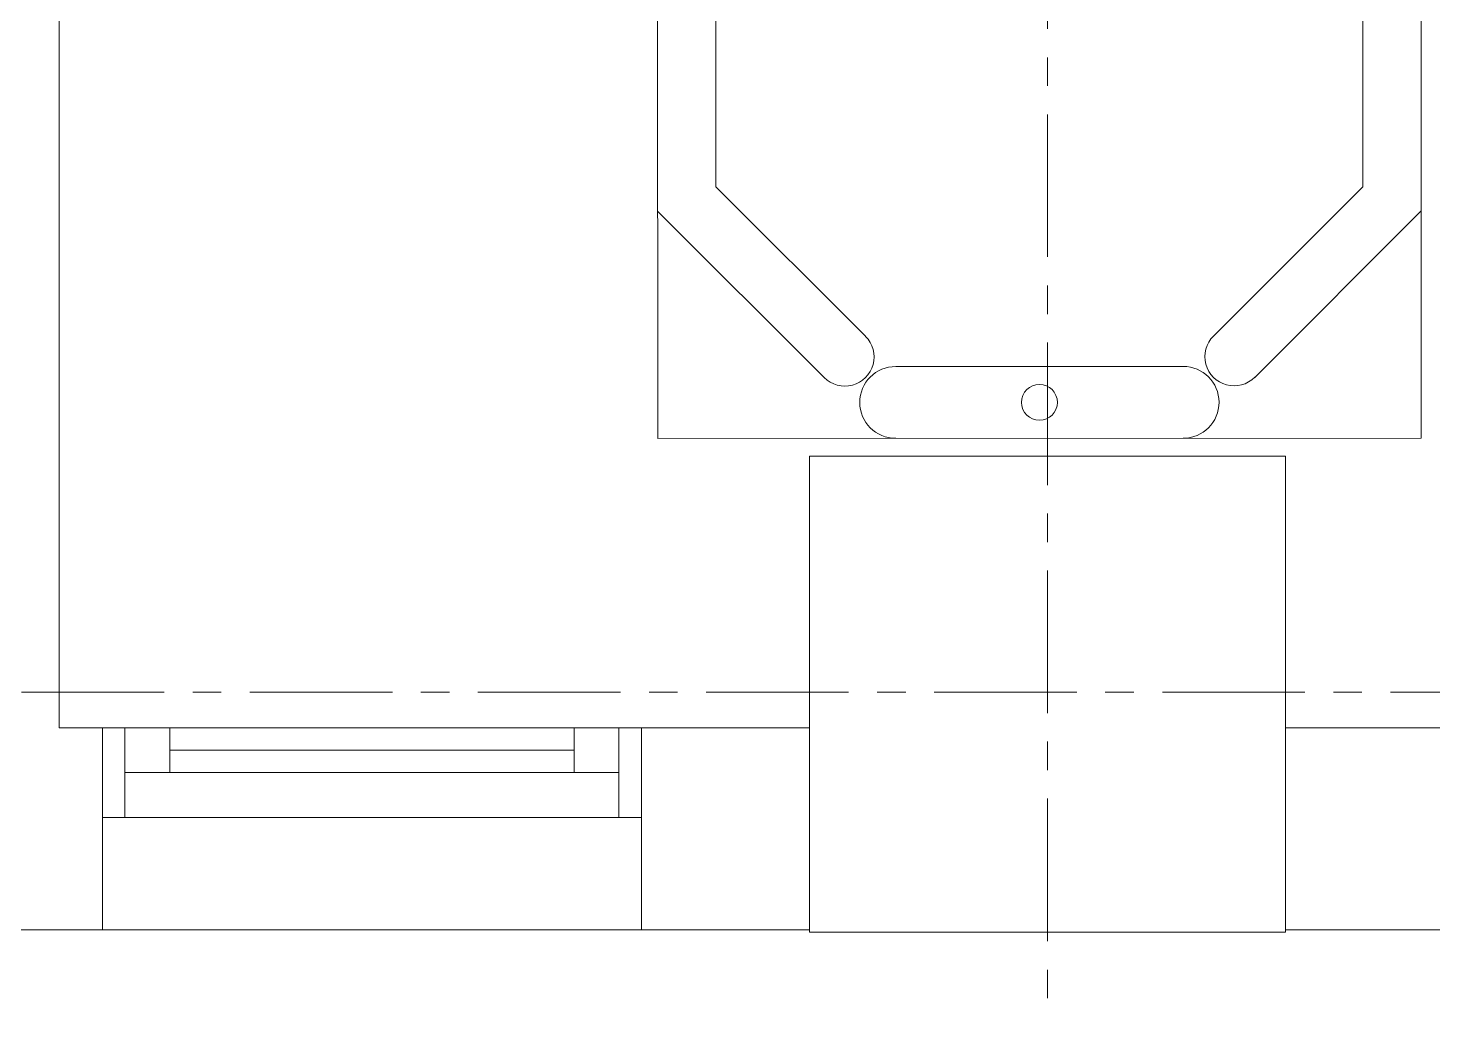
# Model space of a CAD drawing. Header units: millimetres. Extents: x 26027 to 581921, y 7230 to 233891.
# Drawn here: x 508464 to 510028, y 185740 to 186835 of the extents above; entities that cross this region are included whole.
import ezdxf

# ---------------------------------------------------------------- set-up
doc = ezdxf.new("R2010")
doc.units = ezdxf.units.MM
doc.header["$LTSCALE"] = 5
doc.linetypes.add('CENTER', pattern=[50.8, 31.75, -6.35, 6.35, -6.35])
doc.linetypes.add('HIDDEN2', pattern=[0.1875, 0.125, -0.0625])
doc.layers.get('0').update_dxf_attribs({"color": 252})
for name, color, linetype, lineweight in [('Aluminum', 252, 'Continuous', 5), ('Medical Equipment and Furniture', 252, 'Continuous', 0), ('Medical Equipment and Furniture1', 252, 'Continuous', 5), ('Proj', 252, 'HIDDEN2', 5), ('Structure', 252, 'Continuous', 5), ('Walls', 252, 'Continuous', 5)]:
    doc.layers.add(name, color=color, linetype=linetype, lineweight=lineweight)
doc.layers.add('axes', color=252, linetype='Continuous')

# ---------------------------------------------------------------- blocks, each defined once
blk = doc.blocks.new('*X170')
at = {"color": 0}
for p, q in [((5, 3), (5, 3)), ((5, 3), (5, 3)), ((5, 3), (5, 3)), ((5, 3), (5, 3)), ((5, 3), (5, 3)), ((5, 3), (5, 3)), ((5, 3), (5, 3)), ((5, 3), (5, 3)), ((5, 3), (5, 3)), ((5, 3), (5, 3)), ((5, 3), (5, 3)), ((5, 3), (5, 3)), ((5, 3), (5, 3)), ((5, 3), (5, 3)), ((5, 3), (5, 3)), ((5, 3), (5, 3)), ((5, 3), (5, 3)), ((5, 3), (5, 3)), ((5, 3), (5, 3)), ((5, 3), (5, 3)), ((5, 3), (5, 3)), ((5, 3), (5, 3)), ((5, 3), (5, 3)), ((5, 3), (5, 3)), ((5, 3), (5, 3)), ((5, 3), (5, 3)), ((5, 3), (5, 3)), ((5, 3), (5, 3)), ((5, 3), (5, 3)), ((5, 3), (5, 3)), ((5, 3), (5, 3)), ((5, 3), (5, 3)), ((5, 3), (5, 3)), ((5, 3), (5, 3)), ((5, 3), (5, 3)), ((5, 3), (5, 3)), ((5, 3), (5, 3)), ((5, 3), (5, 3)), ((5, 3), (5, 3)), ((5, 3), (5, 3)), ((5, 3), (5, 3)), ((5, 3), (5, 3)), ((5, 3), (5, 3)), ((5, 3), (5, 3)), ((5, 3), (5, 3)), ((5, 3), (5, 3)), ((5, 3), (5, 3)), ((5, 3), (5, 3)), ((5, 3), (5, 3)), ((5, 3), (5, 3)), ((5, 3), (5, 3)), ((5, 3), (5, 3)), ((5, 3), (5, 3)), ((5, 3), (5, 3)), ((5, 3), (5, 3)), ((5, 3), (5, 3)), ((5, 3), (5, 3)), ((5, 3), (5, 3)), ((5, 3), (5, 3)), ((5, 3), (5, 3)), ((5, 3), (5, 3)), ((5, 3), (5, 3)), ((5, 3), (5, 3)), ((5, 3), (5, 3)), ((5, 3), (5, 3)), ((5, 3), (5, 3)), ((6, 3), (5, 3)), ((5, 3), (5, 3)), ((6, 3), (5, 3)), ((5, 3), (5, 3)), ((6, 3), (5, 3)), ((5, 3), (5, 3)), ((6, 3), (5, 3)), ((5, 3), (5, 3)), ((5, 3), (5, 3)), ((5, 3), (5, 3)), ((5, 3), (5, 3)), ((5, 3), (5, 3)), ((5, 3), (5, 3)), ((5, 3), (5, 3)), ((5, 3), (5, 3)), ((5, 3), (5, 3)), ((5, 3), (5, 3)), ((5, 3), (5, 3)), ((5, 3), (5, 3)), ((5, 3), (5, 3)), ((5, 3), (5, 3)), ((5, 3), (5, 3)), ((5, 3), (5, 3)), ((5, 3), (5, 3)), ((5, 3), (5, 3)), ((5, 3), (5, 3)), ((5, 3), (5, 3)), ((5, 3), (5, 3)), ((5, 3), (5, 3)), ((5, 3), (5, 3)), ((6, 3), (6, 3)), ((6, 3), (6, 3)), ((6, 3), (6, 3)), ((6, 3), (6, 3)), ((6, 3), (6, 3)), ((6, 3), (6, 3)), ((6, 3), (6, 3)), ((6, 3), (6, 3)), ((6, 3), (6, 3)), ((6, 3), (6, 3)), ((6, 3), (6, 3)), ((6, 3), (6, 3)), ((6, 3), (6, 3)), ((6, 3), (6, 3)), ((6, 3), (6, 3)), ((6, 3), (6, 3)), ((6, 3), (6, 3)), ((6, 3), (6, 3)), ((6, 3), (6, 3)), ((6, 3), (6, 3)), ((6, 3), (6, 3)), ((6, 3), (6, 3)), ((6, 3), (6, 3)), ((6, 3), (6, 3)), ((6, 3), (6, 3)), ((6, 3), (6, 3)), ((6, 3), (6, 3)), ((6, 3), (6, 3)), ((6, 3), (6, 3)), ((6, 3), (6, 3)), ((6, 3), (6, 3)), ((6, 3), (6, 3)), ((6, 3), (6, 3)), ((6, 3), (6, 3)), ((6, 3), (6, 3)), ((6, 3), (6, 3)), ((6, 3), (6, 3)), ((6, 3), (6, 3)), ((6, 3), (6, 3)), ((6, 3), (6, 3)), ((6, 3), (6, 3)), ((6, 3), (6, 3)), ((6, 3), (6, 3)), ((6, 3), (6, 3)), ((6, 3), (6, 3)), ((6, 3), (6, 3)), ((6, 3), (6, 3)), ((6, 3), (6, 3)), ((6, 3), (6, 3)), ((6, 3), (6, 3)), ((6, 3), (6, 3)), ((6, 3), (6, 3)), ((6, 3), (6, 3)), ((6, 3), (6, 3)), ((6, 3), (6, 3)), ((6, 3), (6, 3)), ((6, 3), (6, 3)), ((6, 3), (6, 3)), ((6, 3), (6, 3)), ((6, 3), (6, 3)), ((6, 3), (6, 3)), ((6, 3), (6, 3)), ((6, 3), (6, 3)), ((6, 3), (6, 3)), ((6, 3), (6, 3)), ((6, 3), (6, 3)), ((6, 3), (6, 3)), ((6, 3), (6, 3)), ((6, 3), (6, 3)), ((6, 3), (6, 3)), ((6, 3), (6, 3)), ((6, 3), (6, 3)), ((6, 3), (6, 3)), ((6, 3), (6, 3)), ((6, 3), (6, 3)), ((6, 3), (6, 3)), ((6, 3), (6, 3)), ((6, 3), (6, 3)), ((6, 3), (6, 3)), ((6, 3), (6, 3)), ((6, 3), (6, 3)), ((6, 3), (6, 3)), ((6, 3), (6, 3)), ((6, 3), (6, 3)), ((6, 3), (6, 3)), ((6, 3), (6, 3)), ((6, 3), (6, 3)), ((6, 3), (6, 3)), ((6, 3), (6, 3)), ((6, 3), (6, 3)), ((6, 3), (6, 3)), ((6, 3), (6, 3)), ((6, 3), (6, 3)), ((6, 3), (6, 3)), ((6, 3), (6, 3)), ((6, 3), (6, 3)), ((6, 3), (6, 3)), ((6, 3), (6, 3)), ((6, 3), (6, 3)), ((6, 3), (6, 3)), ((6, 3), (6, 3)), ((6, 3), (6, 3)), ((6, 3), (6, 3)), ((6, 3), (6, 3)), ((6, 3), (6, 3)), ((6, 3), (6, 3)), ((6, 3), (6, 3)), ((6, 3), (6, 3)), ((6, 3), (6, 3)), ((6, 3), (6, 3)), ((6, 3), (6, 3)), ((6, 3), (6, 3)), ((6, 3), (6, 3)), ((6, 3), (6, 3)), ((6, 3), (6, 3)), ((6, 3), (6, 3)), ((6, 3), (6, 3)), ((6, 3), (6, 3)), ((6, 3), (6, 3)), ((6, 3), (6, 3)), ((6, 3), (6, 3)), ((6, 3), (6, 3)), ((6, 3), (6, 3)), ((6, 3), (6, 3)), ((6, 3), (6, 3)), ((6, 3), (6, 3)), ((6, 3), (6, 3)), ((6, 3), (6, 3)), ((6, 3), (6, 3)), ((6, 3), (6, 3)), ((6, 3), (6, 3)), ((6, 3), (6, 3)), ((6, 3), (6, 3)), ((6, 3), (6, 3)), ((6, 3), (6, 3)), ((6, 3), (6, 3)), ((6, 3), (6, 3)), ((6, 3), (6, 3)), ((6, 3), (6, 3)), ((6, 3), (6, 3)), ((6, 3), (6, 3)), ((6, 3), (6, 3)), ((6, 3), (6, 3)), ((6, 3), (6, 3)), ((6, 3), (6, 3)), ((6, 3), (6, 3)), ((6, 3), (6, 3)), ((6, 3), (6, 3)), ((6, 3), (6, 3)), ((6, 3), (6, 3)), ((6, 3), (6, 3)), ((6, 3), (6, 3)), ((6, 3), (6, 3)), ((6, 3), (6, 3)), ((6, 3), (6, 3)), ((6, 3), (6, 3)), ((6, 3), (6, 3)), ((6, 3), (6, 3)), ((6, 3), (6, 3)), ((6, 3), (6, 3)), ((6, 3), (6, 3)), ((6, 3), (6, 3)), ((6, 3), (6, 3)), ((6, 3), (6, 3)), ((6, 3), (6, 3)), ((6, 3), (6, 3)), ((6, 3), (6, 3)), ((6, 3), (6, 3)), ((6, 3), (6, 3)), ((6, 3), (6, 3)), ((6, 3), (6, 3)), ((6, 3), (6, 3)), ((6, 3), (6, 3)), ((6, 3), (6, 3)), ((6, 3), (6, 3)), ((6, 3), (6, 3)), ((6, 3), (6, 3)), ((6, 3), (6, 3)), ((6, 3), (6, 3)), ((6, 3), (6, 3)), ((6, 3), (6, 3)), ((6, 3), (6, 3)), ((6, 3), (6, 3)), ((6, 3), (6, 3)), ((6, 3), (6, 3)), ((6, 3), (6, 3)), ((6, 3), (6, 3)), ((6, 3), (6, 3)), ((6, 3), (6, 3)), ((6, 3), (6, 3)), ((6, 3), (6, 3)), ((6, 3), (6, 3)), ((6, 3), (6, 3)), ((6, 3), (6, 3)), ((6, 3), (6, 3)), ((6, 3), (6, 3)), ((6, 3), (6, 3)), ((6, 3), (6, 3)), ((6, 3), (6, 3)), ((6, 3), (6, 3)), ((6, 3), (6, 3)), ((6, 3), (6, 3)), ((6, 3), (6, 3)), ((6, 3), (6, 3)), ((6, 3), (5, 3)), ((6, 3), (5, 3)), ((6, 3), (5, 3)), ((6, 3), (5, 3)), ((6, 3), (5, 3)), ((6, 3), (6, 3)), ((6, 3), (6, 3)), ((6, 3), (6, 3)), ((6, 3), (6, 3)), ((6, 3), (6, 3)), ((6, 3), (6, 3)), ((6, 3), (6, 3)), ((6, 3), (6, 3)), ((6, 3), (6, 3)), ((6, 3), (6, 3)), ((6, 3), (6, 3)), ((6, 3), (6, 3)), ((6, 3), (6, 3)), ((6, 3), (6, 3)), ((6, 3), (6, 3)), ((6, 3), (6, 3)), ((6, 3), (6, 3)), ((6, 3), (6, 3)), ((6, 3), (6, 3)), ((6, 3), (6, 3)), ((6, 3), (6, 3)), ((6, 3), (6, 3)), ((6, 3), (6, 3)), ((6, 3), (6, 3)), ((6, 3), (6, 3)), ((6, 3), (6, 3)), ((6, 3), (6, 3)), ((6, 3), (6, 3)), ((6, 3), (6, 3)), ((6, 3), (6, 3)), ((6, 3), (6, 3)), ((6, 3), (6, 3)), ((6, 3), (6, 3)), ((6, 3), (6, 3)), ((6, 3), (6, 3)), ((6, 3), (6, 3)), ((6, 3), (6, 3)), ((6, 3), (6, 3)), ((6, 3), (6, 3)), ((6, 3), (6, 3)), ((6, 3), (6, 3)), ((6, 3), (6, 3)), ((6, 3), (6, 3)), ((6, 3), (6, 3)), ((6, 3), (6, 3)), ((6, 3), (6, 3)), ((6, 3), (6, 3)), ((6, 3), (6, 3)), ((6, 3), (6, 3)), ((6, 3), (6, 3)), ((6, 3), (6, 3)), ((6, 3), (6, 3)), ((6, 3), (6, 3)), ((6, 3), (6, 3)), ((6, 3), (6, 3)), ((6, 3), (6, 3)), ((6, 3), (6, 3)), ((6, 3), (6, 3)), ((6, 3), (6, 3)), ((6, 3), (6, 3)), ((6, 3), (6, 3)), ((6, 3), (6, 3)), ((6, 3), (6, 3)), ((6, 3), (6, 3)), ((6, 3), (6, 3)), ((6, 3), (6, 3)), ((6, 3), (6, 3)), ((6, 3), (6, 3)), ((6, 3), (6, 3)), ((6, 3), (6, 3)), ((6, 3), (6, 3)), ((6, 3), (6, 3)), ((6, 3), (6, 3)), ((6, 3), (6, 3)), ((6, 3), (6, 3)), ((6, 3), (6, 3)), ((6, 3), (6, 3)), ((6, 3), (6, 3)), ((6, 3), (6, 3)), ((6, 3), (6, 3)), ((6, 3), (6, 3)), ((6, 3), (6, 3)), ((6, 3), (6, 3)), ((6, 3), (6, 3)), ((6, 3), (6, 3)), ((6, 3), (6, 3)), ((6, 3), (6, 3)), ((6, 3), (6, 3)), ((6, 3), (6, 3)), ((6, 3), (6, 3)), ((6, 3), (6, 3)), ((6, 3), (6, 3)), ((6, 3), (6, 3)), ((6, 3), (6, 3)), ((6, 3), (6, 3)), ((6, 3), (6, 3)), ((6, 3), (6, 3)), ((6, 3), (6, 3)), ((6, 3), (6, 3)), ((6, 3), (6, 3)), ((6, 3), (6, 3)), ((6, 3), (6, 3)), ((6, 3), (6, 3)), ((6, 3), (6, 3)), ((6, 3), (6, 3)), ((6, 3), (6, 3)), ((6, 3), (6, 3)), ((6, 3), (6, 3)), ((6, 3), (6, 3)), ((6, 3), (6, 3)), ((6, 3), (6, 3)), ((6, 3), (6, 3)), ((6, 3), (6, 3)), ((6, 3), (6, 3)), ((6, 3), (6, 3)), ((6, 3), (6, 3)), ((6, 3), (6, 3)), ((6, 3), (6, 3)), ((6, 3), (6, 3)), ((6, 3), (6, 3)), ((6, 3), (6, 3)), ((6, 3), (6, 3)), ((6, 3), (6, 3)), ((6, 3), (6, 3)), ((6, 3), (6, 3)), ((6, 3), (6, 3)), ((6, 3), (6, 3)), ((6, 3), (6, 3)), ((6, 3), (6, 3)), ((6, 3), (6, 3)), ((6, 3), (6, 3)), ((6, 3), (6, 3)), ((6, 3), (6, 3)), ((6, 3), (6, 3)), ((6, 3), (6, 3)), ((6, 3), (6, 3)), ((6, 3), (6, 3)), ((6, 3), (6, 3)), ((6, 3), (6, 3)), ((6, 3), (6, 3)), ((6, 3), (6, 3)), ((6, 3), (6, 3)), ((6, 3), (6, 3)), ((6, 3), (6, 3)), ((6, 3), (6, 3)), ((6, 3), (6, 3)), ((6, 3), (6, 3)), ((6, 3), (6, 3)), ((6, 3), (6, 3)), ((6, 3), (6, 3)), ((6, 3), (6, 3)), ((6, 3), (6, 3)), ((6, 3), (6, 3)), ((6, 3), (6, 3)), ((6, 3), (6, 3)), ((6, 3), (6, 3)), ((6, 3), (6, 3)), ((6, 3), (6, 3)), ((6, 3), (6, 3)), ((6, 3), (6, 3)), ((6, 3), (6, 3)), ((6, 3), (6, 3)), ((6, 3), (6, 3)), ((6, 3), (6, 3)), ((6, 3), (6, 3)), ((6, 3), (6, 3)), ((6, 3), (6, 3)), ((6, 3), (6, 3)), ((6, 3), (6, 3)), ((6, 3), (6, 3)), ((6, 3), (6, 3)), ((6, 3), (6, 3)), ((6, 3), (6, 3)), ((6, 3), (6, 3)), ((6, 3), (6, 3)), ((6, 3), (6, 3)), ((6, 3), (6, 3)), ((6, 3), (6, 3)), ((6, 3), (6, 3)), ((6, 3), (6, 3)), ((6, 3), (6, 3)), ((6, 3), (6, 3)), ((6, 3), (6, 3)), ((6, 3), (6, 3)), ((6, 3), (6, 3)), ((6, 3), (6, 3)), ((6, 3), (6, 3)), ((6, 3), (6, 3)), ((6, 3), (6, 3)), ((6, 3), (6, 3)), ((6, 3), (6, 3)), ((6, 3), (6, 3)), ((6, 3), (6, 3)), ((6, 3), (6, 3)), ((6, 3), (6, 3)), ((6, 3), (6, 3)), ((6, 3), (6, 3)), ((6, 3), (6, 3)), ((6, 3), (6, 3)), ((6, 3), (6, 3)), ((6, 3), (6, 3)), ((6, 3), (6, 3)), ((6, 3), (6, 3)), ((6, 3), (6, 3)), ((6, 3), (6, 3)), ((6, 3), (6, 3)), ((6, 3), (6, 3)), ((6, 3), (6, 3)), ((6, 3), (6, 3)), ((6, 3), (6, 3)), ((6, 3), (6, 3)), ((6, 3), (6, 3)), ((6, 3), (6, 3)), ((6, 3), (6, 3)), ((6, 3), (6, 3)), ((6, 3), (6, 3)), ((6, 3), (6, 3)), ((6, 3), (6, 3)), ((6, 3), (6, 3)), ((6, 3), (6, 3)), ((6, 3), (6, 3)), ((6, 3), (6, 3)), ((6, 3), (6, 3)), ((6, 3), (6, 3)), ((6, 3), (6, 3)), ((6, 3), (6, 3)), ((6, 3), (6, 3)), ((6, 3), (6, 3)), ((6, 3), (6, 3)), ((6, 3), (6, 3)), ((6, 3), (6, 3)), ((6, 3), (6, 3)), ((6, 3), (6, 3)), ((6, 3), (6, 3)), ((6, 3), (6, 3)), ((6, 3), (6, 3)), ((6, 3), (6, 3)), ((6, 3), (6, 3)), ((6, 3), (6, 3)), ((6, 3), (6, 3)), ((6, 3), (6, 3)), ((6, 3), (6, 3)), ((6, 3), (6, 3)), ((6, 3), (6, 3)), ((6, 3), (6, 3)), ((6, 3), (6, 3)), ((6, 3), (6, 3)), ((6, 3), (6, 3)), ((6, 3), (6, 3)), ((6, 3), (6, 3)), ((6, 3), (6, 3)), ((6, 3), (6, 3)), ((6, 3), (6, 3)), ((6, 3), (6, 3)), ((6, 3), (6, 3)), ((6, 3), (6, 3)), ((6, 3), (6, 3)), ((6, 3), (6, 3)), ((6, 3), (6, 3)), ((6, 3), (6, 3)), ((6, 3), (6, 3)), ((6, 3), (6, 3)), ((6, 3), (6, 3)), ((6, 3), (6, 3)), ((6, 3), (6, 3)), ((6, 3), (6, 3)), ((6, 3), (6, 3)), ((6, 3), (6, 3)), ((6, 3), (6, 3)), ((6, 3), (6, 3)), ((6, 3), (6, 3)), ((6, 3), (6, 3)), ((6, 3), (6, 3)), ((6, 3), (6, 3)), ((6, 3), (6, 3)), ((6, 3), (6, 3)), ((6, 3), (6, 3)), ((6, 3), (6, 3)), ((6, 3), (6, 3)), ((6, 3), (6, 3)), ((6, 3), (6, 3)), ((6, 3), (6, 3)), ((6, 3), (6, 3)), ((6, 3), (6, 3)), ((6, 3), (6, 3)), ((6, 3), (6, 3)), ((6, 3), (6, 3)), ((6, 3), (6, 3)), ((6, 3), (6, 3)), ((6, 3), (6, 3)), ((6, 3), (6, 3)), ((6, 3), (6, 3)), ((6, 3), (6, 3)), ((6, 3), (6, 3)), ((6, 3), (6, 3)), ((6, 3), (6, 3)), ((6, 3), (6, 3)), ((6, 3), (6, 3)), ((6, 3), (6, 3)), ((6, 3), (6, 3)), ((6, 3), (6, 3)), ((6, 3), (6, 3)), ((6, 3), (6, 3)), ((6, 3), (6, 3)), ((6, 3), (6, 3)), ((6, 3), (6, 3)), ((6, 3), (6, 3)), ((6, 3), (6, 3)), ((6, 3), (6, 3)), ((6, 3), (6, 3)), ((6, 3), (6, 3)), ((6, 3), (6, 3)), ((6, 3), (6, 3)), ((6, 3), (6, 3)), ((6, 3), (6, 3)), ((6, 3), (6, 3)), ((6, 3), (6, 3))]:
    blk.add_line(p, q, dxfattribs=at)
blk = doc.blocks.new('*X171')
at = {"color": 0}
for p, q in [((13, 1), (13, 1)), ((13, 1), (13, 1)), ((13, 1), (13, 1)), ((13, 1), (13, 1)), ((13, 1), (13, 1)), ((13, 1), (13, 1)), ((13, 1), (13, 1)), ((13, 1), (13, 1)), ((13, 1), (13, 1)), ((13, 1), (13, 1)), ((13, 1), (13, 1)), ((13, 1), (13, 1)), ((13, 1), (13, 1)), ((13, 1), (13, 1)), ((13, 1), (13, 1)), ((13, 1), (14, 1)), ((13, 1), (14, 1)), ((13, 1), (14, 1)), ((13, 1), (13, 1)), ((13, 1), (13, 1)), ((13, 1), (13, 1)), ((13, 1), (13, 1)), ((13, 1), (13, 1)), ((13, 1), (13, 1)), ((13, 1), (13, 1)), ((13, 1), (13, 1)), ((13, 1), (13, 1)), ((13, 1), (13, 1)), ((13, 1), (13, 1)), ((13, 1), (13, 1)), ((13, 1), (13, 1)), ((13, 1), (13, 1)), ((13, 1), (13, 1)), ((13, 1), (13, 1)), ((13, 1), (13, 1)), ((13, 1), (13, 1)), ((13, 1), (13, 1)), ((13, 1), (13, 1)), ((13, 1), (13, 1)), ((13, 1), (13, 1)), ((13, 1), (13, 1)), ((13, 1), (13, 1)), ((13, 1), (13, 1)), ((13, 1), (13, 1)), ((13, 1), (13, 1)), ((13, 1), (13, 1)), ((13, 1), (13, 1)), ((13, 1), (13, 1)), ((13, 1), (13, 1)), ((13, 1), (13, 1)), ((13, 1), (13, 1)), ((13, 1), (13, 1)), ((13, 1), (13, 1)), ((13, 1), (13, 1)), ((13, 1), (13, 1)), ((13, 1), (13, 1)), ((13, 1), (13, 1)), ((13, 1), (13, 1)), ((13, 1), (13, 1)), ((13, 1), (13, 1)), ((13, 1), (13, 1)), ((13, 1), (13, 1)), ((13, 1), (13, 1)), ((13, 1), (13, 1)), ((13, 1), (13, 1)), ((13, 1), (13, 1)), ((13, 1), (13, 1)), ((13, 1), (13, 1)), ((13, 1), (13, 1)), ((13, 1), (13, 1)), ((13, 1), (13, 1)), ((13, 1), (13, 1)), ((13, 1), (13, 1)), ((13, 1), (13, 1)), ((13, 1), (13, 1)), ((13, 1), (13, 1)), ((13, 1), (13, 1)), ((13, 1), (13, 1)), ((13, 1), (13, 1)), ((13, 1), (13, 1)), ((13, 1), (13, 1)), ((13, 1), (13, 1)), ((13, 1), (13, 1)), ((13, 1), (13, 1)), ((13, 1), (13, 1)), ((13, 1), (13, 1)), ((13, 1), (13, 1)), ((13, 1), (13, 1)), ((13, 1), (13, 1)), ((13, 1), (13, 1)), ((13, 1), (13, 1)), ((13, 1), (13, 1)), ((13, 1), (13, 1)), ((13, 1), (13, 1)), ((13, 1), (13, 1)), ((13, 1), (13, 1)), ((13, 1), (13, 1)), ((13, 1), (13, 1)), ((13, 1), (13, 1)), ((13, 1), (13, 1)), ((13, 1), (13, 1)), ((13, 1), (13, 1)), ((13, 1), (13, 1)), ((13, 1), (13, 1)), ((13, 1), (13, 1)), ((13, 1), (13, 1)), ((13, 1), (13, 1)), ((13, 1), (13, 1)), ((13, 1), (13, 1)), ((13, 1), (13, 1)), ((13, 1), (13, 1)), ((13, 1), (13, 1)), ((13, 1), (13, 1)), ((13, 1), (13, 1)), ((13, 1), (13, 1)), ((13, 1), (13, 1)), ((13, 1), (13, 1)), ((13, 1), (13, 1)), ((13, 1), (13, 1)), ((13, 1), (13, 1)), ((13, 1), (13, 1)), ((13, 1), (13, 1)), ((13, 1), (13, 1)), ((13, 1), (14, 1)), ((13, 0), (13, 0)), ((13, 0), (13, 0)), ((13, 0), (13, 0)), ((13, 0), (13, 0)), ((13, 0), (13, 0)), ((13, 0), (13, 0)), ((13, 0), (13, 0)), ((13, 0), (13, 0)), ((13, 0), (13, 0)), ((13, 0), (13, 0)), ((13, 0), (13, 0)), ((13, 0), (13, 0)), ((13, 0), (13, 0)), ((13, 0), (13, 0)), ((13, 0), (13, 0)), ((13, 0), (13, 0)), ((13, 0), (13, 0)), ((13, 0), (13, 0)), ((13, 0), (13, 0)), ((13, 0), (13, 0)), ((13, 0), (13, 0)), ((13, 0), (13, 0)), ((13, 0), (13, 0)), ((13, 0), (13, 0)), ((13, 0), (13, 0)), ((13, 0), (13, 0)), ((13, 0), (13, 0)), ((13, 0), (13, 0)), ((13, 0), (13, 0)), ((13, 0), (13, 0)), ((13, 0), (13, 0)), ((13, 0), (13, 0)), ((13, 0), (13, 0)), ((13, 0), (13, 0)), ((13, 0), (13, 0)), ((13, 0), (13, 0)), ((13, 0), (13, 0)), ((13, 0), (13, 0)), ((13, 0), (13, 0)), ((13, 0), (13, 0)), ((13, 0), (13, 0)), ((13, 0), (13, 0)), ((13, 0), (13, 0)), ((13, 0), (13, 0)), ((13, 0), (13, 0)), ((13, 0), (13, 0)), ((13, 0), (13, 0)), ((13, 0), (13, 0)), ((13, 0), (14, 0)), ((13, 0), (14, 0)), ((13, 0), (13, 0)), ((13, 0), (14, 0)), ((14, 1), (14, 1)), ((14, 1), (14, 1)), ((14, 1), (14, 1)), ((14, 1), (14, 1)), ((14, 1), (14, 1)), ((14, 1), (14, 1)), ((14, 1), (14, 1)), ((14, 1), (14, 1)), ((14, 1), (14, 1)), ((14, 1), (14, 1)), ((14, 1), (14, 1)), ((14, 1), (14, 1)), ((14, 1), (14, 1)), ((14, 1), (14, 1)), ((14, 1), (14, 1)), ((14, 1), (14, 1)), ((14, 1), (14, 1)), ((14, 1), (14, 1)), ((14, 1), (14, 1)), ((14, 1), (14, 1)), ((14, 1), (14, 1)), ((14, 1), (14, 1)), ((14, 1), (14, 1)), ((14, 1), (14, 1)), ((14, 1), (14, 1)), ((14, 1), (14, 1)), ((14, 1), (14, 1)), ((14, 1), (14, 1)), ((14, 1), (14, 1)), ((14, 1), (14, 1)), ((14, 1), (14, 1)), ((14, 1), (14, 1)), ((14, 1), (14, 1)), ((14, 1), (14, 1)), ((14, 1), (14, 1)), ((14, 1), (14, 1)), ((14, 1), (14, 1)), ((14, 1), (14, 1)), ((14, 1), (14, 1)), ((14, 1), (14, 1)), ((14, 1), (14, 1)), ((14, 1), (14, 1)), ((14, 1), (14, 1)), ((14, 1), (14, 1)), ((14, 1), (14, 1)), ((14, 1), (14, 1)), ((14, 1), (14, 1)), ((14, 1), (14, 1)), ((14, 1), (14, 1)), ((14, 1), (14, 1)), ((14, 1), (14, 1)), ((14, 1), (14, 1)), ((14, 1), (14, 1)), ((14, 1), (14, 1)), ((14, 1), (14, 1)), ((14, 1), (14, 1)), ((14, 1), (14, 1)), ((14, 1), (14, 1)), ((14, 1), (14, 1)), ((14, 1), (14, 1)), ((14, 1), (14, 1)), ((14, 1), (14, 1)), ((14, 1), (14, 1)), ((14, 1), (14, 1)), ((14, 1), (14, 1)), ((14, 1), (14, 1)), ((14, 1), (14, 1)), ((14, 1), (14, 1)), ((14, 1), (14, 1)), ((14, 1), (14, 1)), ((14, 1), (14, 1)), ((14, 1), (14, 1)), ((14, 1), (14, 1)), ((14, 1), (14, 1)), ((14, 1), (14, 1)), ((14, 1), (14, 1)), ((14, 1), (14, 1)), ((14, 1), (14, 1)), ((14, 1), (14, 1)), ((14, 1), (14, 1)), ((14, 1), (14, 1)), ((14, 1), (14, 1)), ((14, 1), (14, 1)), ((14, 1), (14, 1)), ((14, 1), (14, 1)), ((14, 1), (14, 1)), ((14, 1), (14, 1)), ((14, 1), (14, 1)), ((14, 1), (14, 1)), ((14, 1), (14, 1)), ((14, 1), (14, 1)), ((14, 1), (14, 1)), ((14, 1), (14, 1)), ((14, 1), (14, 1)), ((14, 0), (14, 0)), ((14, 0), (14, 0)), ((14, 0), (14, 0)), ((14, 0), (14, 0)), ((14, 0), (14, 0)), ((14, 0), (14, 0)), ((14, 0), (14, 0)), ((14, 0), (14, 0)), ((14, 0), (14, 0)), ((14, 0), (14, 0)), ((14, 0), (14, 0)), ((14, 0), (14, 0)), ((14, 0), (14, 0)), ((14, 0), (14, 0)), ((14, 0), (14, 0)), ((14, 0), (14, 0)), ((14, 0), (14, 0)), ((14, 0), (14, 0)), ((14, 0), (14, 0)), ((14, 0), (14, 0)), ((14, 0), (14, 0)), ((14, 0), (14, 0)), ((14, 0), (14, 0)), ((14, 0), (14, 0)), ((14, 0), (14, 0)), ((14, 0), (14, 0)), ((14, 0), (14, 0)), ((14, 0), (14, 0)), ((14, 0), (14, 0)), ((14, 0), (14, 0)), ((14, 0), (14, 0)), ((14, 0), (14, 0)), ((14, 0), (14, 0)), ((14, 0), (14, 0)), ((14, 0), (14, 0)), ((14, 0), (14, 0)), ((14, 0), (14, 0)), ((14, 0), (14, 0)), ((14, 0), (14, 0)), ((14, 0), (14, 0)), ((14, 0), (14, 0)), ((14, 0), (14, 0)), ((14, 0), (14, 0)), ((14, 0), (14, 0)), ((14, 0), (14, 0)), ((14, 0), (14, 0)), ((14, 0), (14, 0)), ((14, 0), (14, 0)), ((13, 0), (13, 0)), ((13, 0), (14, 0)), ((13, 0), (13, 0)), ((13, 0), (14, 0)), ((13, 0), (13, 0)), ((13, 0), (14, 0)), ((13, 0), (13, 0)), ((13, 0), (13, 0)), ((13, 0), (13, 0)), ((13, 0), (13, 0)), ((13, 0), (14, 0)), ((13, 0), (13, 0)), ((13, 0), (14, 0)), ((13, 0), (13, 0)), ((13, 0), (14, 0)), ((13, 0), (13, 0)), ((13, 0), (14, 0)), ((13, 0), (13, 0)), ((13, 0), (14, 0)), ((13, 0), (13, 0)), ((13, 0), (14, 0)), ((13, 0), (13, 0)), ((13, 0), (14, 0)), ((13, 0), (13, 0)), ((13, 0), (13, 0)), ((13, 0), (13, 0)), ((13, 0), (14, 0)), ((13, 0), (13, 0)), ((13, 0), (14, 0)), ((13, 0), (13, 0)), ((13, 0), (14, 0)), ((13, 0), (13, 0)), ((13, 0), (14, 0)), ((13, 0), (13, 0)), ((13, 0), (13, 0)), ((13, 0), (13, 0)), ((13, 0), (13, 0)), ((13, 0), (13, 0)), ((13, 0), (13, 0)), ((13, 0), (13, 0)), ((13, 0), (13, 0)), ((13, 0), (13, 0)), ((13, 0), (13, 0)), ((13, 0), (13, 0)), ((13, 0), (13, 0)), ((13, 0), (13, 0)), ((13, 0), (13, 0)), ((13, 0), (13, 0)), ((13, 0), (13, 0)), ((13, 0), (13, 0)), ((13, 0), (13, 0)), ((13, 0), (13, 0)), ((13, 0), (13, 0)), ((13, 0), (13, 0)), ((13, 0), (13, 0)), ((13, 0), (13, 0)), ((13, 0), (13, 0)), ((13, 0), (13, 0)), ((13, 0), (13, 0)), ((13, 0), (13, 0)), ((13, 0), (13, 0)), ((13, 0), (13, 0)), ((13, 0), (13, 0)), ((13, 0), (13, 0)), ((13, -1), (13, -1)), ((13, -1), (13, -1)), ((13, -1), (13, -1)), ((13, -1), (13, -1)), ((13, -1), (13, -1)), ((13, -1), (14, -1)), ((13, -1), (13, -1)), ((14, 0), (14, 0)), ((14, 0), (14, 0)), ((14, 0), (14, 0)), ((14, 0), (14, 0)), ((14, 0), (14, 0)), ((14, 0), (14, 0)), ((14, 0), (14, 0)), ((14, 0), (14, 0)), ((14, 0), (14, 0)), ((14, 0), (14, 0)), ((14, 0), (14, 0)), ((14, 0), (14, 0)), ((14, 0), (14, 0)), ((14, 0), (14, 0)), ((14, 0), (14, 0)), ((13, 0), (14, 0)), ((14, 0), (14, 0)), ((14, 0), (14, 0)), ((14, 0), (14, 0)), ((14, 0), (14, 0)), ((14, 0), (14, 0)), ((14, 0), (14, 0)), ((14, 0), (14, 0)), ((14, 0), (14, 0)), ((14, 0), (14, 0)), ((14, 0), (14, 0)), ((14, 0), (14, 0)), ((14, 0), (14, 0)), ((14, 0), (14, 0)), ((14, 0), (14, 0)), ((14, 0), (14, 0)), ((14, 0), (14, 0)), ((14, 0), (14, 0)), ((14, 0), (14, 0)), ((14, 0), (14, 0)), ((14, 0), (14, 0)), ((14, 0), (14, 0)), ((14, 0), (14, 0)), ((14, 0), (14, 0)), ((14, 0), (14, 0)), ((14, 0), (14, 0)), ((14, 0), (14, 0)), ((14, 0), (14, 0)), ((14, 0), (14, 0)), ((14, 0), (14, 0)), ((14, 0), (14, 0)), ((14, 0), (14, 0)), ((14, 0), (14, 0)), ((14, 0), (14, 0)), ((14, 0), (14, 0)), ((14, -1), (14, -1)), ((14, -1), (14, -1)), ((14, -1), (14, -1)), ((14, -1), (14, -1)), ((14, -1), (14, -1))]:
    blk.add_line(p, q, dxfattribs=at)
blk = doc.blocks.new('HF16786E-P')
at = {"layer": 'Medical Equipment and Furniture1'}
for p, q in [((0, 0.425), (-2.14, 0.425)), ((-0.2531, 0.425), (-0.0678, 0.2397)), ((0, -0.425), (0, 0.425)), ((-0.28, 0.36), (-1.86, 0.36)), ((-0.28, 0.36), (-0.1137, 0.1937)), ((-0.08, -0.16), (-0.08, 0.16)), ((-0.1136, -0.1936), (-0.28, -0.36)), ((-0.0676, -0.2396), (-0.2531, -0.425)), ((-1.86, -0.36), (-0.28, -0.36)), ((-2.14, -0.425), (0, -0.425))]:
    blk.add_line(p, q, dxfattribs=at)
for points in [[(0, 0.425), (0, 0.425), (0, 0.425), (0, 0.425), (0, 0.425), (0, 0.425), (0, 0.425), (0, 0.425), (0, 0.425), (0, 0.425), (0, 0.425), (0, 0.425), (0, 0.425), (0, 0.425), (0, 0.425), (0, 0.425), (0, 0.425), (0, 0.425), (0, 0.425), (0, 0.425), (0, 0.425), (0, 0.425), (0, 0.425), (0, 0.425), (0, 0.425), (0, 0.425), (0, 0.425), (0, 0.425), (0, 0.425), (0, 0.425), (0, 0.425), (0, 0.425), (0, 0.425), (0, 0.425), (0, 0.425), (0, 0.425), (0, 0.425), (0, 0.425), (0, 0.425), (0, 0.425), (0, 0.425), (0, 0.425), (0, 0.425), (0, 0.425), (0, 0.425), (0, 0.425), (0, 0.425), (0, 0.425), (0, 0.425), (0, 0.425), (0, 0.425), (0, 0.425), (0, 0.425), (0, 0.425), (0, 0.425), (0, 0.425), (0, 0.425), (0, 0.425), (0, 0.425), (0, 0.425), (0, 0.425), (0, 0.425), (0, 0.425), (0, 0.425), (0, 0.425), (0, 0.425), (0, 0.425), (0, 0.425), (0, 0.425), (0, 0.425), (0, 0.425), (0, 0.425), (0, 0.425), (0, 0.425), (0, 0.425), (0, 0.425), (0, 0.425), (0, 0.425), (0, 0.425), (0, 0.425), (0, 0.425), (0, 0.425), (0, 0.425), (0, 0.425), (0, 0.425), (0, 0.425), (0, 0.425), (0, 0.425), (0, 0.425), (0, 0.425), (0, 0.425), (0, 0.425), (0, 0.425), (0, 0.425), (0, 0.425), (0, 0.425), (0, 0.425), (0, 0.425), (0, 0.425), (0, 0.425), (0, 0.425), (0, 0.425), (0, 0.425), (0, 0.425), (0, 0.425), (0, 0.425), (0, 0.425), (0, 0.425), (0, 0.425), (0, 0.425), (0, 0.425), (0, 0.425), (0, 0.425), (0, 0.425), (0, 0.425), (0, 0.425), (0, 0.425), (0, 0.425), (0, 0.425), (0, 0.425), (0, 0.425), (0, 0.425), (0, 0.425), (0, 0.425), (0, 0.425), (0, 0.425), (0, 0.425), (0, 0.425), (0, 0.425), (0, 0.425), (0, 0.425), (0, 0.425), (0, 0.425), (0, 0.425), (0, 0.425), (0, 0.425), (0, 0.425), (0, 0.425), (0, 0.425), (0, 0.425), (0, 0.425), (0, 0.425), (0, 0.425), (0, 0.425), (0, 0.425), (0, 0.425), (0, 0.425), (0, 0.425), (0, 0.425), (0, 0.425), (0, 0.425), (0, 0.425), (0, 0.425), (0, 0.425), (0, 0.425), (0, 0.425), (0, 0.425), (0, 0.425), (0, 0.425), (0, 0.425), (0, 0.425), (0, 0.425), (0, 0.425), (0, 0.425), (0, 0.425), (0, 0.425), (0, 0.425), (0, 0.425), (0, 0.425), (0, 0.425), (0, 0.425), (0, 0.425), (0, 0.425), (0, 0.425), (0, 0.425), (0, 0.425), (0, 0.425), (0, 0.425), (0, 0.425), (0, 0.425), (0, 0.425), (0, 0.425), (0, 0.425), (0, 0.425), (0, 0.425), (0, 0.425), (0, 0.425), (0, 0.425), (0, 0.425), (0, 0.425), (0, 0.425), (0, 0.425), (0, 0.425), (0, 0.425), (0, 0.425), (0, 0.425), (0, 0.425), (0, 0.425), (0, 0.425), (0, 0.425), (0, 0.425), (0, 0.425), (0, 0.425), (0, 0.425), (0, 0.425), (0, 0.425), (0, 0.425), (0, 0.425), (0, 0.425), (0, 0.425), (0, 0.425), (0, 0.425), (0, 0.425), (0, 0.425), (0, 0.425), (0, 0.425), (0, 0.425), (0, 0.425), (0, 0.425)], [(0, 0.425), (0, 0.425), (0, 0.425), (0, 0.425), (0, 0.425), (0, 0.425), (0, 0.425), (0, 0.425), (0, 0.425), (0, 0.425), (0, 0.425), (0, 0.425), (0, 0.425), (0, 0.425), (0, 0.425), (0, 0.425), (0, 0.425), (0, 0.425), (0, 0.425), (0, 0.425), (0, 0.425), (0, 0.425), (0, 0.425), (0, 0.425), (0, 0.425), (0, 0.425), (0, 0.425), (0, 0.425), (0, 0.425), (0, 0.425), (0, 0.425), (0, 0.425), (0, 0.425), (0, 0.425), (0, 0.425), (0, 0.425), (0, 0.425), (0, 0.425), (0, 0.425), (0, 0.425), (0, 0.425), (0, 0.425), (0, 0.425), (0, 0.425), (0, 0.425), (0, 0.425), (0, 0.425), (0, 0.425), (0, 0.425), (0, 0.425), (0, 0.425), (0, 0.425), (0, 0.425), (0, 0.425), (0, 0.425), (0, 0.425), (0, 0.425), (0, 0.425), (0, 0.425), (0, 0.425), (0, 0.425), (0, 0.425), (0, 0.425), (0, 0.425), (0, 0.425), (0, 0.425), (0, 0.425), (0, 0.425), (0, 0.425), (0, 0.425), (0, 0.425), (0, 0.425), (0, 0.425), (0, 0.425), (0, 0.425), (0, 0.425), (0, 0.425), (0, 0.425), (0, 0.425), (0, 0.425), (0, 0.425), (0, 0.425), (0, 0.425), (0, 0.425), (0, 0.425), (0, 0.425), (0, 0.425), (0, 0.425), (0, 0.425), (0, 0.425), (0, 0.425), (0, 0.425), (0, 0.425), (0, 0.425), (0, 0.425), (0, 0.425), (0, 0.425), (0, 0.425), (0, 0.425), (0, 0.425), (0, 0.425), (0, 0.425), (0, 0.425), (0, 0.425), (0, 0.425), (0, 0.425), (0, 0.425), (0, 0.425), (0, 0.425), (0, 0.425), (0, 0.425), (0, 0.425), (0, 0.425), (0, 0.425), (0, 0.425), (0, 0.425), (0, 0.425), (0, 0.425), (0, 0.425), (0, 0.425), (0, 0.425), (0, 0.425), (0, 0.425), (0, 0.425), (0, 0.425), (0, 0.425), (0, 0.425), (0, 0.425), (0, 0.425), (0, 0.425), (0, 0.425), (0, 0.425), (0, 0.425), (0, 0.425), (0, 0.425), (0, 0.425), (0, 0.425), (0, 0.425), (0, 0.425), (0, 0.425), (0, 0.425), (0, 0.425), (0, 0.425), (0, 0.425), (0, 0.425), (0, 0.425), (0, 0.425), (0, 0.425), (0, 0.425), (0, 0.425), (0, 0.425), (0, 0.425), (0, 0.425), (0, 0.425), (0, 0.425), (0, 0.425), (0, 0.425), (0, 0.425), (0, 0.425), (0, 0.425), (0, 0.425), (0, 0.425), (0, 0.425), (0, 0.425), (0, 0.425), (0, 0.425), (0, 0.425), (0, 0.425), (0, 0.425), (0, 0.425), (0, 0.425), (0, 0.425), (0, 0.425), (0, 0.425), (0, 0.425), (0, 0.425), (0, 0.425), (0, 0.425), (0, 0.425), (0, 0.425), (0, 0.425), (0, 0.425), (0, 0.425), (0, 0.425), (0, 0.425), (0, 0.425), (0, 0.425), (0, 0.425), (0, 0.425), (0, 0.425), (0, 0.425), (0, 0.425), (0, 0.425), (0, 0.425), (0, 0.425), (0, 0.425), (0, 0.425), (0, 0.425), (0, 0.425), (0, 0.425), (0, 0.425), (0, 0.425), (0, 0.425), (0, 0.425), (0, 0.425), (0, 0.425), (0, 0.425), (0, 0.425), (0, 0.425), (0, 0.425), (0, 0.425), (0, 0.425), (0, 0.425), (0, 0.425)], [(0, 0.425), (0, 0.425), (0, 0.425), (0, 0.425), (0, 0.425), (0, 0.425), (0, 0.425), (0, 0.425), (0, 0.425), (0, 0.425), (0, 0.425), (0, 0.425), (0, 0.425), (0, 0.425), (0, 0.425), (0, 0.425), (0, 0.425), (0, 0.425), (0, 0.425), (0, 0.425), (0, 0.425), (0, 0.425), (0, 0.425), (0, 0.425), (0, 0.425), (0, 0.425), (0, 0.425), (0, 0.425), (0, 0.425), (0, 0.425), (0, 0.425), (0, 0.425), (0, 0.425), (0, 0.425), (0, 0.425), (0, 0.425), (0, 0.425), (0, 0.425), (0, 0.425), (0, 0.425), (0, 0.425), (0, 0.425), (0, 0.425), (0, 0.425), (0, 0.425), (0, 0.425), (0, 0.425), (0, 0.425), (0, 0.425), (0, 0.425), (0, 0.425), (0, 0.425), (0, 0.425), (0, 0.425), (0, 0.425), (0, 0.425), (0, 0.425), (0, 0.425), (0, 0.425), (0, 0.425), (0, 0.425), (0, 0.425), (0, 0.425), (0, 0.425), (0, 0.425), (0, 0.425), (0, 0.425), (0, 0.425), (0, 0.425), (0, 0.425), (0, 0.425), (0, 0.425), (0, 0.425), (0, 0.425), (0, 0.425), (0, 0.425), (0, 0.425), (0, 0.425), (0, 0.425), (0, 0.425), (0, 0.425), (0, 0.425), (0, 0.425), (0, 0.425), (0, 0.425), (0, 0.425), (0, 0.425), (0, 0.425), (0, 0.425), (0, 0.425), (0, 0.425), (0, 0.425), (0, 0.425), (0, 0.425), (0, 0.425), (0, 0.425), (0, 0.425), (0, 0.425), (0, 0.425), (0, 0.425), (0, 0.425), (0, 0.425), (0, 0.425), (0, 0.425), (0, 0.425), (0, 0.425), (0, 0.425), (0, 0.425), (0, 0.425), (0, 0.425), (0, 0.425), (0, 0.425), (0, 0.425), (0, 0.425), (0, 0.425), (0, 0.425), (0, 0.425), (0, 0.425), (0, 0.425), (0, 0.425), (0, 0.425), (0, 0.425), (0, 0.425), (0, 0.425), (0, 0.425), (0, 0.425), (0, 0.425), (0, 0.425), (0, 0.425), (0, 0.425), (0, 0.425), (0, 0.425), (0, 0.425), (0, 0.425), (0, 0.425), (0, 0.425), (0, 0.425), (0, 0.425), (0, 0.425), (0, 0.425), (0, 0.425), (0, 0.425), (0, 0.425), (0, 0.425), (0, 0.425), (0, 0.425), (0, 0.425), (0, 0.425), (0, 0.425), (0, 0.425), (0, 0.425), (0, 0.425), (0, 0.425), (0, 0.425), (0, 0.425), (0, 0.425), (0, 0.425), (0, 0.425), (0, 0.425), (0, 0.425), (0, 0.425), (0, 0.425), (0, 0.425), (0, 0.425), (0, 0.425), (0, 0.425), (0, 0.425), (0, 0.425), (0, 0.425), (0, 0.425), (0, 0.425), (0, 0.425), (0, 0.425), (0, 0.425), (0, 0.425), (0, 0.425), (0, 0.425), (0, 0.425), (0, 0.425), (0, 0.425), (0, 0.425), (0, 0.425), (0, 0.425), (0, 0.425), (0, 0.425), (0, 0.425), (0, 0.425), (0, 0.425), (0, 0.425), (0, 0.425), (0, 0.425), (0, 0.425), (0, 0.425), (0, 0.425), (0, 0.425), (0, 0.425), (0, 0.425), (0, 0.425), (0, 0.425), (0, 0.425), (0, 0.425), (0, 0.425), (0, 0.425), (0, 0.425), (0, 0.425), (0, 0.425), (0, 0.425), (0, 0.425), (0, 0.425), (0, 0.425), (0, 0.425), (0, 0.425), (0, 0.425), (0, 0.425), (0, 0.425), (0, 0.425), (0, 0.425), (0, 0.425), (0, 0.425), (0, 0.425), (0, 0.425), (0, 0.425), (0, 0.425), (0, 0.425), (0, 0.425), (0, 0.425), (0, 0.425), (0, 0.425), (0, 0.425), (0, 0.425), (0, 0.425), (0, 0.425), (0, 0.425), (0, 0.425), (0, 0.425), (0, 0.425), (0, 0.425), (0, 0.425), (0, 0.425), (0, 0.425), (0, 0.425), (0, 0.425), (0, 0.425), (0, 0.425), (0, 0.425), (0, 0.425), (0, 0.425), (0, 0.425), (0, 0.425), (0, 0.425), (0, 0.425), (0, 0.425), (0, 0.425), (0, 0.425), (0, 0.425), (0, 0.425), (0, 0.425), (0, 0.425), (0, 0.425), (0, 0.425), (0, 0.425), (0, 0.425), (0, 0.425), (0, 0.425), (0, 0.425), (0, 0.425), (0, 0.425), (0, 0.425), (0, 0.425), (0, 0.425), (0, 0.425), (0, 0.425), (0, 0.425), (0, 0.425), (0, 0.425), (0, 0.425), (0, 0.425)]]:
    blk.add_lwpolyline(points, close=True, dxfattribs=at)
for points in [[(0, 0.425), (0, 0.425), (0, 0.425), (0, 0.425), (0, 0.425), (0, 0.425), (0, 0.425), (0, 0.425), (0, 0.425), (0, 0.425), (0, 0.425), (0, 0.425), (0, 0.425), (0, 0.425), (0, 0.425)], [(0, 0.425), (0, 0.425), (0, 0.425), (0, 0.425), (0, 0.425), (0, 0.425), (0, 0.425), (0, 0.425), (0, 0.425), (0, 0.425), (0, 0.425), (0, 0.425), (0, 0.425), (0, 0.425), (0, 0.425), (0, 0.425), (0, 0.425), (0, 0.425), (0, 0.425), (0, 0.425), (0, 0.425), (0, 0.425), (0, 0.425), (0, 0.425), (0, 0.425), (0, 0.425), (0, 0.425), (0, 0.425), (0, 0.425), (0, 0.425), (0, 0.425), (0, 0.425), (0, 0.425), (0, 0.425), (0, 0.425), (0, 0.425), (0, 0.425), (0, 0.425), (0, 0.425), (0, 0.425), (0, 0.425), (0, 0.425), (0, 0.425), (0, 0.425), (0, 0.425), (0, 0.425), (0, 0.425), (0, 0.425), (0, 0.425), (0, 0.425), (0, 0.425), (0, 0.425), (0, 0.425), (0, 0.425), (0, 0.425), (0, 0.425), (0, 0.425), (0, 0.425), (0, 0.425), (0, 0.425), (0, 0.425), (0, 0.425), (0, 0.425), (0, 0.425), (0, 0.425), (0, 0.425), (0, 0.425), (0, 0.425), (0, 0.425), (0, 0.425), (0, 0.425), (0, 0.425), (0, 0.425), (0, 0.425), (0, 0.425), (0, 0.425), (0, 0.425), (0, 0.425), (0, 0.425), (0, 0.425), (0, 0.425), (0, 0.425), (0, 0.425), (0, 0.425), (0, 0.425), (0, 0.425), (0, 0.425), (0, 0.425), (0, 0.425)], [(0, 0.425), (0, 0.425), (0, 0.425), (0, 0.425), (0, 0.425), (0, 0.425), (0, 0.425), (0, 0.425), (0, 0.425), (0, 0.425), (0, 0.425), (0, 0.425), (0, 0.425), (0, 0.425), (0, 0.425), (0, 0.425), (0, 0.425), (0, 0.425), (0, 0.425), (0, 0.425), (0, 0.425), (0, 0.425), (0, 0.425), (0, 0.425), (0, 0.425), (0, 0.425), (0, 0.425), (0, 0.425), (0, 0.425), (0, 0.425), (0, 0.425), (0, 0.425), (0, 0.425), (0, 0.425), (0, 0.425), (0, 0.425), (0, 0.425), (0, 0.425), (0, 0.425), (0, 0.425), (0, 0.425), (0, 0.425), (0, 0.425), (0, 0.425), (0, 0.425), (0, 0.425), (0, 0.425), (0, 0.425), (0, 0.425), (0, 0.425), (0, 0.425), (0, 0.425), (0, 0.425), (0, 0.425), (0, 0.425), (0, 0.425), (0, 0.425), (0, 0.425), (0, 0.425), (0, 0.425), (0, 0.425), (0, 0.425), (0, 0.425), (0, 0.425), (0, 0.425), (0, 0.425), (0, 0.425), (0, 0.425), (0, 0.425), (0, 0.425), (0, 0.425), (0, 0.425), (0, 0.425), (0, 0.425), (0, 0.425), (0, 0.425), (0, 0.425), (0, 0.425), (0, 0.425), (0, 0.425), (0, 0.425), (0, 0.425), (0, 0.425), (0, 0.425), (0, 0.425), (0, 0.425), (0, 0.425), (0, 0.425), (0, 0.425), (0, 0.425), (0, 0.425), (0, 0.425), (0, 0.425), (0, 0.425), (0, 0.425), (0, 0.425), (0, 0.425), (0, 0.425), (0, 0.425), (0, 0.425), (0, 0.425), (0, 0.425), (0, 0.425), (0, 0.425), (0, 0.425), (0, 0.425), (0, 0.425), (0, 0.425), (0, 0.425), (0, 0.425), (0, 0.425)], [(0, 0.425), (0, 0.425), (0, 0.425), (0, 0.425), (0, 0.425), (0, 0.425), (0, 0.425), (0, 0.425), (0, 0.425), (0, 0.425), (0, 0.425), (0, 0.425), (0, 0.425), (0, 0.425), (0, 0.425), (0, 0.425), (0, 0.425), (0, 0.425), (0, 0.425), (0, 0.425), (0, 0.425), (0, 0.425), (0, 0.425), (0, 0.425), (0, 0.425), (0, 0.425), (0, 0.425), (0, 0.425), (0, 0.425), (0, 0.425), (0, 0.425), (0, 0.425), (0, 0.425), (0, 0.425), (0, 0.425), (0, 0.425), (0, 0.425), (0, 0.425), (0, 0.425), (0, 0.425), (0, 0.425), (0, 0.425), (0, 0.425), (0, 0.425), (0, 0.425), (0, 0.425), (0, 0.425), (0, 0.425), (0, 0.425), (0, 0.425), (0, 0.425), (0, 0.425), (0, 0.425), (0, 0.425)], [(0, 0.425), (0, 0.425), (0, 0.425), (0, 0.425), (0, 0.425), (0, 0.425), (0, 0.425), (0, 0.425), (0, 0.425), (0, 0.425), (0, 0.425), (0, 0.425), (0, 0.425), (0, 0.425), (0, 0.425), (0, 0.425), (0, 0.425)], [(0, 0.425), (0, 0.425), (0, 0.425), (0, 0.425), (0, 0.425), (0, 0.425), (0, 0.425), (0, 0.425), (0, 0.425), (0, 0.425)], [(0, 0.425), (0, 0.425), (0, 0.425), (0, 0.425), (0, 0.425), (0, 0.425), (0, 0.425), (0, 0.425), (0, 0.425), (0, 0.425)], [(0, 0.425), (0, 0.425), (0, 0.425), (0, 0.425), (0, 0.425), (0, 0.425), (0, 0.425)], [(0, 0.425), (0, 0.425), (0, 0.425), (0, 0.425), (0, 0.425), (0, 0.425), (0, 0.425), (0, 0.425), (0, 0.425), (0, 0.425), (0, 0.425), (0, 0.425)], [(0, 0.425), (0, 0.425), (0, 0.425), (0, 0.425), (0, 0.425), (0, 0.425), (0, 0.425)], [(0, 0.425), (0, 0.425), (0, 0.425), (0, 0.425), (0, 0.425), (0, 0.425), (0, 0.425), (0, 0.425), (0, 0.425), (0, 0.425)], [(0, 0.425), (0, 0.425), (0, 0.425), (0, 0.425), (0, 0.425), (0, 0.425), (0, 0.425), (0, 0.425)], [(0, 0.425), (0, 0.425), (0, 0.425), (0, 0.425), (0, 0.425), (0, 0.425), (0, 0.425), (0, 0.425), (0, 0.425), (0, 0.425), (0, 0.425), (0, 0.425), (0, 0.425), (0, 0.425), (0, 0.425), (0, 0.425), (0, 0.425), (0, 0.425)], [(0, 0.425), (0, 0.425), (0, 0.425), (0, 0.425), (0, 0.425), (0, 0.425), (0, 0.425), (0, 0.425), (0, 0.425), (0, 0.425)], [(0, 0.425), (0, 0.425), (0, 0.425), (0, 0.425), (0, 0.425), (0, 0.425), (0, 0.425), (0, 0.425), (0, 0.425)]]:
    blk.add_lwpolyline(points, dxfattribs=at)
blk.add_circle((-0.04, 0), 0.02, dxfattribs=at)
for centre, radius, start, end in [((-0.0908, 0.2167), 0.0325, 225, 45), ((-0.04, 0.16), 0.04, 0, 180), ((-0.04, -0.16), 0.04, 180, 0), ((-0.0906, -0.2166), 0.0325, 315, 135)]:
    blk.add_arc(centre, radius, start, end, dxfattribs=at)
for name, xscale, yscale, zscale in [('*X170', 8.593299999999998e-11, 8.593299999999998e-11, 8.593299999999998e-11), ('*X171', 5.4996e-11, 5.4996e-11, 5.4996e-11)]:
    blk.add_blockref(name, (0, 0.425), dxfattribs=dict(at, xscale=xscale, yscale=yscale, zscale=zscale))

msp = doc.modelspace()

# ---------------------------------------------------------------- linework, layer by layer
at = {"layer": 'Aluminum'}
for p, q in [((509147.1, 186055.3, -2.4), (508547.1, 186055.3, -2.4)), ((508572.1, 185955.3, -2.4), (508572.1, 186055.3, -2.4)), ((508622.1, 186005.3, -2.4), (508622.1, 186055.3, -2.4)), ((509072.1, 186005.3, -2.4), (509072.1, 186055.3, -2.4)), ((509122.1, 185955.3, -2.4), (509122.1, 186055.3, -2.4)), ((508622.1, 186030.3, -2.4), (509072.1, 186030.3, -2.4)), ((509122.1, 186005.3, -2.4), (508572.1, 186005.3, -2.4)), ((509147.1, 185955.3, -2.4), (508547.1, 185955.3, -2.4))]:
    msp.add_line(p, q, dxfattribs=at)
at = {"layer": 'axes', "linetype": 'CENTER', "lineweight": 0}
for p, q in [((509599.2, 120285.6, 0), (509599.2, 210035.3, 0)), ((544175.8, 186094.8, 2.4), (461082.1, 186094.8, 2.4))]:
    msp.add_line(p, q, dxfattribs=at)
at = {"layer": 'Proj'}
msp.add_line((508547.1, 185830.3, 0), (509147.1, 185830.3, 0), dxfattribs=at)
at = {"layer": 'Structure', "elevation": 0}
msp.add_lwpolyline([(509334.2, 185827.8), (509864.2, 185827.8), (509864.2, 186357.8), (509334.2, 186357.8)], close=True, dxfattribs=at)
at = {"layer": 'Walls'}
for p, q in [((508498.8, 190352.3, 0), (508498.8, 186055.3, 0)), ((508547.1, 186055.3, 0), (508498.8, 186055.3, 0)), ((508547.1, 186055.3, 0), (508547.1, 185830.3, 0)), ((509334.2, 186055.3, 0), (509147.1, 186055.3, 0)), ((509147.1, 186055.3, 0), (509147.1, 185830.3, 0)), ((510602.1, 186055.3, 0), (509864.2, 186055.3, 0)), ((508547.1, 185830.3, 0), (506761.9, 185830.3, 0)), ((509334.2, 185830.3, 0), (509147.1, 185830.3, 0)), ((510602.1, 185830.3, 0), (509864.2, 185830.3, 0))]:
    msp.add_line(p, q, dxfattribs=at)

# ---------------------------------------------------------------- block references
at = {"layer": 'Medical Equipment and Furniture', "lineweight": 0, "xscale": 1000, "yscale": 1000, "zscale": 1000, "rotation": 270.0149936594165}
msp.add_blockref('HF16786E-P', (509590.2, 186377.7, 0), dxfattribs=at)

doc.saveas('drawing.dxf')
